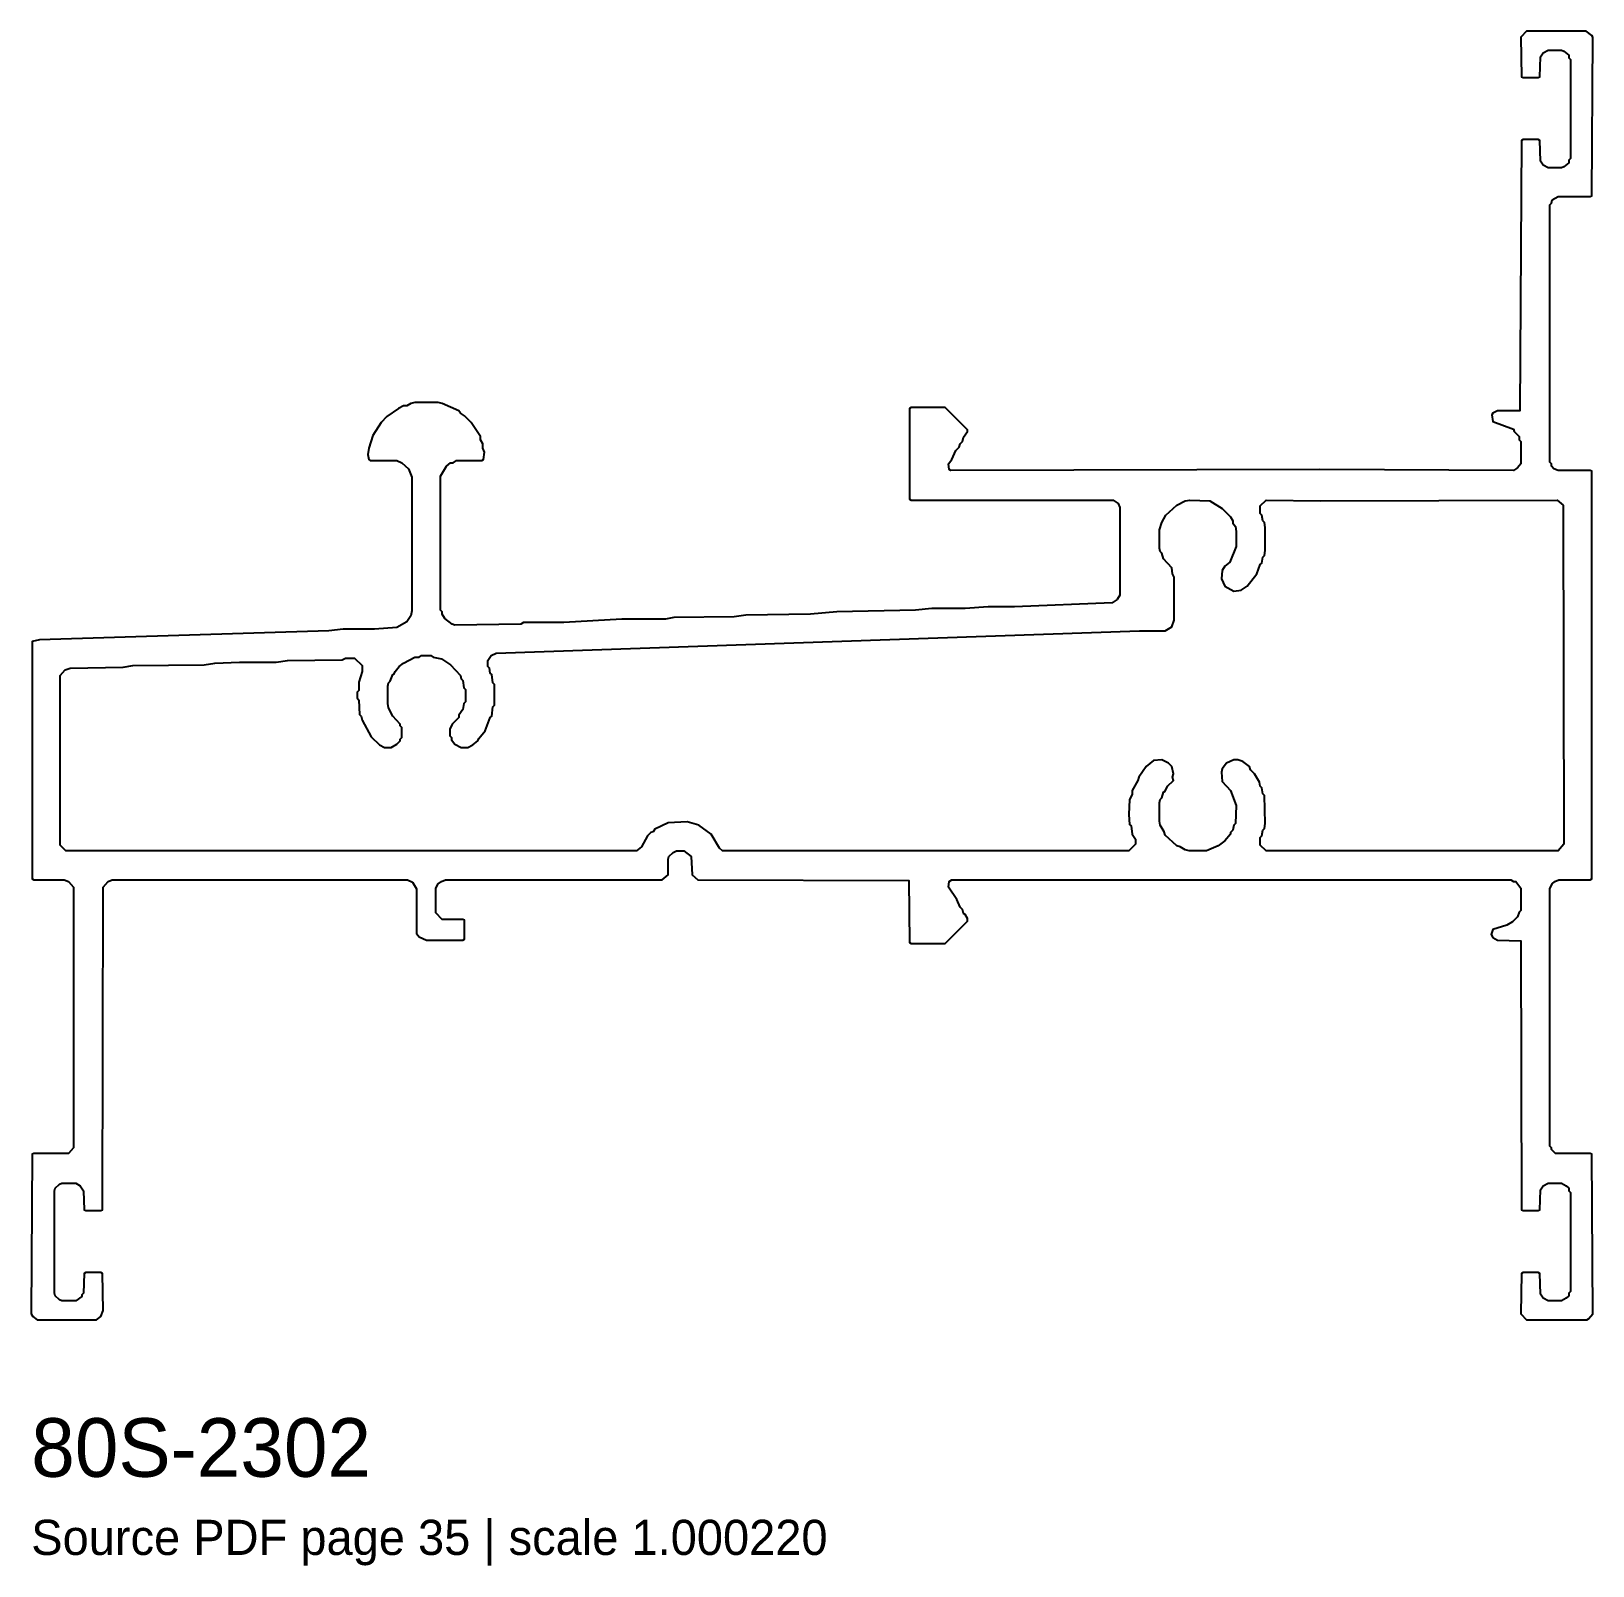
# Model space of a CAD drawing. Header units: millimetres. Extents: x 0 to 79.9, y -12.6 to 66.
import ezdxf

# ---------------------------------------------------------------- set-up
doc = ezdxf.new("R2010")
doc.units = ezdxf.units.MM
doc.layers.add('INFO', color=7, linetype='Continuous')
doc.layers.add('PROFILE', color=7, linetype='Continuous')

msp = doc.modelspace()

# ---------------------------------------------------------------- linework, layer by layer
at = {"layer": 'PROFILE'}
for points in [[(79.901, 65.8), (79.604, 66.012), (76.555, 66.012), (76.259, 65.716), (76.301, 63.683), (76.386, 63.641), (77.148, 63.641), (77.233, 63.683), (77.275, 64.7), (77.402, 64.911), (77.656, 65.038), (78.334, 65.038), (78.461, 64.996), (78.715, 64.784), (78.715, 64.657), (78.8, 64.573), (78.8, 59.491), (78.715, 59.407), (78.715, 59.28), (78.461, 59.068), (78.334, 59.026), (77.656, 59.026), (77.402, 59.153), (77.275, 59.364), (77.233, 60.423), (77.148, 60.465), (76.386, 60.465), (76.301, 60.423), (76.217, 46.577), (75.074, 46.577), (74.819, 46.45), (74.777, 46.365), (74.819, 46.026), (75.878, 45.645), (75.92, 45.518), (76.174, 45.264), (76.174, 45.095), (76.259, 45.01), (76.259, 43.867), (76.09, 43.655), (75.878, 43.528), (65.97, 43.571), (47.085, 43.528), (47, 43.571), (46.958, 43.867), (47.127, 44.079), (47.339, 44.544), (47.508, 44.714), (47.551, 44.883), (47.678, 45.01), (47.72, 45.222), (47.932, 45.518), (47.932, 45.603), (46.789, 46.746), (45.053, 46.746), (44.968, 46.704), (44.968, 42.046), (45.053, 42.004), (55.384, 42.004), (55.638, 41.835), (55.723, 41.623), (55.723, 37.134), (55.596, 36.923), (55.342, 36.753), (50.345, 36.542), (48.99, 36.542), (47.805, 36.457), (46.111, 36.457), (45.264, 36.372), (41.242, 36.288), (39.887, 36.161), (36.584, 36.118), (35.991, 36.034), (32.9, 35.991), (32.477, 35.907), (30.233, 35.907), (27.269, 35.737), (25.194, 35.737), (25.067, 35.653), (21.679, 35.61), (21.552, 35.653), (21.171, 35.949), (21.044, 36.161), (21.044, 36.288), (20.96, 36.372), (20.96, 43.232), (21.256, 43.74), (21.468, 43.909), (21.595, 43.909), (21.764, 44.036), (23.077, 44.036), (23.161, 44.079), (23.204, 44.46), (23.119, 44.671), (23.119, 44.883), (22.992, 45.095), (22.992, 45.264), (22.526, 45.984), (22.188, 46.323), (21.976, 46.45), (21.891, 46.577), (21.044, 46.958), (20.833, 47), (19.647, 47), (19.435, 46.958), (19.224, 46.831), (19.054, 46.831), (18.8, 46.704), (18.207, 46.281), (17.911, 45.984), (17.488, 45.307), (17.276, 44.671), (17.233, 44.333), (17.276, 44.079), (17.36, 44.036), (18.715, 44.036), (18.97, 43.909), (19.308, 43.613), (19.478, 43.189), (19.478, 36.33), (19.435, 36.076), (19.224, 35.78), (18.715, 35.483), (17.572, 35.398), (15.963, 35.398), (15.243, 35.314), (0.423, 34.848), (0.042, 34.763), (0.042, 22.611), (0.127, 22.569), (1.694, 22.569), (1.905, 22.484), (2.159, 22.188), (2.159, 8.85), (1.905, 8.553), (0.127, 8.553), (0.042, 8.511), (0, 0.339), (0.085, 0.212), (0.296, 0.042), (3.345, 0.042), (3.557, 0.212), (3.684, 0.508), (3.641, 2.414), (3.557, 2.456), (2.795, 2.456), (2.71, 2.414), (2.668, 1.397), (2.583, 1.313), (2.583, 1.228), (2.287, 1.016), (1.567, 1.016), (1.44, 1.059), (1.228, 1.27), (1.186, 1.397), (1.186, 6.648), (1.228, 6.775), (1.44, 6.987), (1.567, 7.029), (2.287, 7.029), (2.498, 6.902), (2.668, 6.648), (2.71, 5.674), (2.795, 5.632), (3.557, 5.632), (3.641, 5.674), (3.684, 22.188), (3.938, 22.484), (4.15, 22.569), (19.266, 22.569), (19.52, 22.442), (19.732, 22.103), (19.732, 19.816), (19.859, 19.647), (20.24, 19.478), (22.103, 19.478), (22.188, 19.52), (22.188, 20.494), (22.103, 20.536), (21.044, 20.536), (20.706, 20.875), (20.706, 22.145), (20.833, 22.357), (21.002, 22.484), (21.214, 22.569), (32.307, 22.569), (32.604, 22.823), (32.604, 23.627), (32.646, 23.754), (32.858, 23.966), (33.027, 24.051), (33.408, 24.051), (33.789, 23.754), (33.832, 22.823), (34.128, 22.569), (44.926, 22.526), (44.968, 19.351), (45.053, 19.308), (46.789, 19.308), (47.932, 20.451), (47.932, 20.579), (47.805, 20.79), (47.72, 20.833), (47.678, 21.044), (47.551, 21.171), (47.381, 21.552), (46.958, 22.188), (47, 22.484), (47.127, 22.569), (75.751, 22.569), (75.878, 22.484), (76.005, 22.484), (76.259, 22.145), (76.259, 21.002), (76.174, 20.917), (76.09, 20.663), (75.836, 20.409), (75.539, 20.24), (74.819, 20.028), (74.735, 19.774), (74.819, 19.605), (75.074, 19.478), (76.259, 19.435), (76.301, 5.674), (76.386, 5.632), (77.148, 5.632), (77.233, 5.674), (77.275, 6.69), (77.402, 6.902), (77.656, 7.029), (78.334, 7.029), (78.588, 6.902), (78.715, 6.775), (78.715, 6.648), (78.8, 6.563), (78.8, 1.482), (78.715, 1.397), (78.715, 1.27), (78.588, 1.143), (78.334, 1.016), (77.656, 1.016), (77.402, 1.143), (77.275, 1.355), (77.233, 2.414), (77.148, 2.456), (76.386, 2.456), (76.301, 2.414), (76.259, 0.339), (76.555, 0.042), (79.647, 0.042), (79.731, 0.085), (79.943, 0.339), (79.901, 8.511), (79.816, 8.553), (78.037, 8.553), (77.826, 8.765), (77.826, 8.85), (77.741, 8.934), (77.741, 22.103), (77.868, 22.357), (77.995, 22.484), (78.207, 22.569), (79.816, 22.569), (79.901, 22.611), (79.901, 43.486), (79.816, 43.528), (78.165, 43.528), (77.953, 43.613), (77.826, 43.74), (77.826, 43.867), (77.741, 43.952), (77.741, 57.12), (77.826, 57.205), (77.868, 57.374), (78.165, 57.544), (79.816, 57.544), (79.901, 57.586), (79.943, 65.716)], [(78.419, 41.75), (78.461, 24.389), (78.165, 24.051), (63.218, 24.051), (62.921, 24.347), (62.921, 24.728), (63.006, 24.813), (63.048, 25.109), (63.133, 25.194), (63.175, 25.448), (63.133, 26.888), (63.048, 26.972), (63.006, 27.269), (62.921, 27.353), (62.879, 27.565), (62.625, 27.988), (62.413, 28.2), (62.371, 28.37), (62.032, 28.624), (61.778, 28.708), (61.566, 28.708), (61.185, 28.539), (60.973, 28.243), (60.931, 28.073), (60.973, 27.607), (61.397, 27.142), (61.693, 26.379), (61.651, 25.448), (61.566, 25.363), (61.524, 25.109), (61.397, 24.982), (61.397, 24.897), (61.1, 24.559), (60.762, 24.305), (60.169, 24.051), (59.28, 24.051), (59.068, 24.093), (58.814, 24.262), (58.645, 24.305), (58.052, 24.855), (58.009, 25.025), (57.798, 25.363), (57.755, 25.575), (57.755, 26.506), (57.798, 26.676), (57.882, 26.761), (57.967, 27.057), (58.052, 27.099), (58.179, 27.353), (58.475, 27.65), (58.433, 27.819), (58.475, 27.988), (58.391, 28.37), (58.221, 28.539), (57.882, 28.708), (57.459, 28.666), (57.078, 28.37), (56.697, 27.819), (56.654, 27.65), (56.358, 27.142), (56.358, 26.93), (56.231, 26.676), (56.189, 25.914), (56.231, 25.406), (56.316, 25.321), (56.358, 24.897), (56.527, 24.643), (56.527, 24.389), (56.189, 24.051), (35.398, 24.051), (35.229, 24.178), (34.806, 24.897), (34.171, 25.363), (33.578, 25.533), (32.604, 25.49), (31.926, 25.152), (31.842, 25.025), (31.715, 24.982), (31.545, 24.813), (31.249, 24.262), (30.995, 24.051), (1.778, 24.051), (1.482, 24.347), (1.482, 33.027), (1.736, 33.324), (1.99, 33.408), (4.7, 33.451), (5.208, 33.535), (8.85, 33.578), (9.4, 33.662), (10.67, 33.705), (12.533, 33.705), (13.126, 33.789), (15.921, 33.832), (16.09, 33.916), (16.556, 33.916), (16.937, 33.535), (16.937, 33.239), (16.768, 32.689), (16.768, 32.265), (16.683, 32.18), (16.683, 31.884), (16.768, 31.757), (16.81, 31.037), (16.895, 30.952), (16.937, 30.741), (17.403, 29.894), (17.826, 29.47), (18.08, 29.343), (18.419, 29.343), (18.715, 29.513), (18.885, 29.682), (18.885, 29.767), (18.97, 29.852), (18.97, 30.36), (18.885, 30.444), (18.885, 30.529), (18.504, 30.952), (18.292, 31.376), (18.25, 31.588), (18.25, 32.477), (18.292, 32.646), (18.377, 32.731), (18.504, 33.07), (18.588, 33.112), (18.631, 33.239), (18.842, 33.493), (19.054, 33.662), (19.647, 33.959), (19.859, 33.959), (19.986, 34.043), (20.451, 34.043), (20.579, 33.959), (21.002, 33.874), (21.468, 33.578), (21.976, 33.027), (22.018, 32.858), (22.103, 32.773), (22.145, 32.392), (22.23, 32.307), (22.23, 31.672), (22.145, 31.588), (22.103, 31.291), (21.891, 30.995), (21.891, 30.868), (21.552, 30.529), (21.425, 30.275), (21.425, 29.936), (21.51, 29.852), (21.51, 29.725), (21.679, 29.513), (22.018, 29.343), (22.357, 29.343), (22.611, 29.47), (22.865, 29.682), (22.907, 29.809), (23.246, 30.19), (23.5, 30.868), (23.585, 30.952), (23.627, 31.418), (23.712, 31.503), (23.712, 32.561), (23.627, 32.646), (23.585, 33.07), (23.5, 33.154), (23.458, 33.408), (23.373, 33.493), (23.373, 33.789), (23.543, 34.043), (23.797, 34.171), (56.739, 35.314), (58.052, 35.314), (58.391, 35.525), (58.518, 35.864), (58.518, 38.066), (58.433, 38.235), (58.391, 38.532), (57.967, 38.998), (57.882, 39.294), (57.798, 39.379), (57.755, 39.548), (57.755, 40.48), (57.882, 40.861), (58.094, 41.242), (58.645, 41.75), (59.068, 41.962), (59.322, 42.004), (60.338, 41.962), (60.973, 41.58), (61.397, 41.157), (61.524, 40.945), (61.524, 40.818), (61.651, 40.649), (61.693, 40.395), (61.693, 39.633), (61.354, 38.828), (61.1, 38.616), (60.973, 38.405), (60.931, 37.981), (61.1, 37.6), (61.566, 37.346), (61.947, 37.389), (62.244, 37.6), (62.752, 38.235), (62.921, 38.701), (63.006, 38.786), (63.048, 39.082), (63.133, 39.167), (63.175, 39.421), (63.175, 40.607), (63.133, 40.861), (63.048, 40.945), (63.006, 41.242), (62.921, 41.326), (62.921, 41.708), (63.218, 42.004), (66.012, 41.962), (78.122, 42.004)]]:
    msp.add_lwpolyline(points, close=True, dxfattribs=at)

# ---------------------------------------------------------------- texts
at = {"layer": 'INFO'}
for s, height, p in [('80S-2302', 3, (0, -8)), ('Source PDF page 35 | scale 1.000220', 1.8, (0, -12))]:
    msp.add_text(s, height=height, dxfattribs=at).set_placement(p)

doc.saveas('drawing.dxf')
